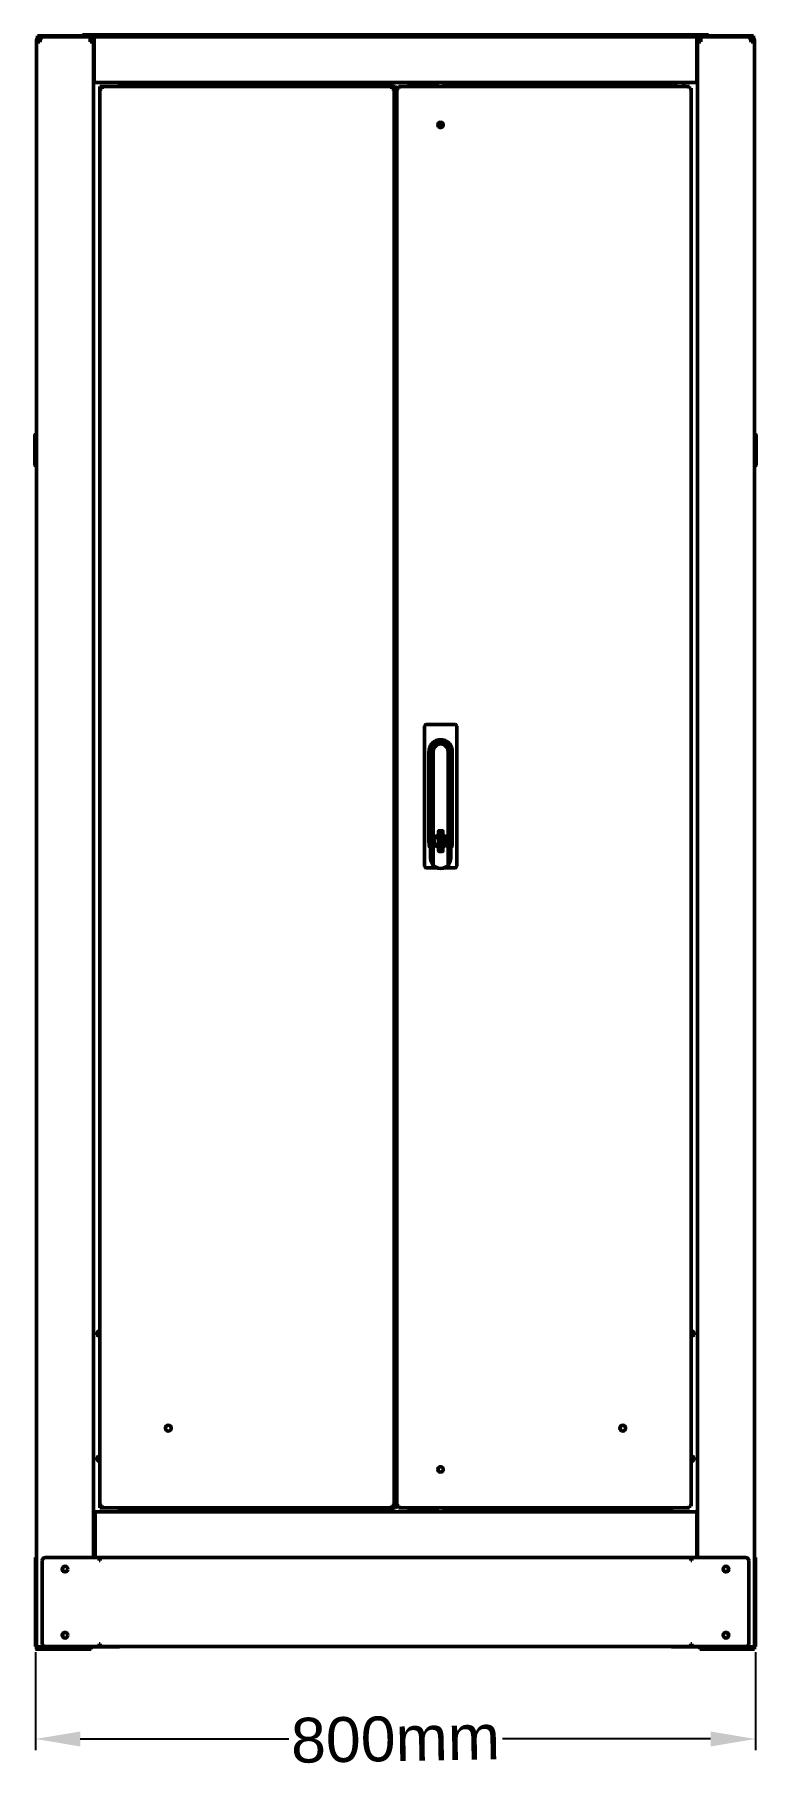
# Model space of a CAD drawing. Header units: millimetres. Extents: x 0 to 80, y -13 to 180.
import ezdxf

# ---------------------------------------------------------------- set-up
doc = ezdxf.new("R2010")
doc.units = ezdxf.units.MM
doc.layers.add('Visible (ANSI)', color=7, linetype='Continuous', lineweight=50)
doc.styles.get("Standard").update_dxf_attribs({"font": 'arial.ttf'})
doc.dimstyles.new('ISO-25', dxfattribs={"dimtxt": 2.5, "dimasz": 2.5, "dimexe": 1.25, "dimexo": 0.625, "dimtad": 1, "dimtxsty": 'Standard', "dimcen": 2.5, "dimadec": 0, "dimazin": 0, "dimtfac": 1, "dimtmove": 0, "dimatfit": 3, "dimfxl": 1, "dimarcsym": 0})

# ---------------------------------------------------------------- blocks, each defined once
blk = doc.blocks.new('*D24')
at = {"color": 0, "lineweight": -2, "transparency": 16777216}
for p, q in [((0, -0.33), (0, -11.25)), ((80.24, -0.33), (80.24, -11.25)), ((5, -10), (28.22, -10)), ((75.24, -10), (52.03, -10))]:
    blk.add_line(p, q, dxfattribs=at)
at = {"color": 0, "transparency": 16777216}
for points in [[(5, -9.17), (5, -10.84), (0, -10)], [(75.24, -9.17), (75.24, -10.84), (80.24, -10)]]:
    blk.add_solid(points, dxfattribs=at)
at = {"layer": 'Defpoints', "color": 0, "transparency": 16777216}
for p in [(0, 0.29), (80.24, 0.29), (80.24, -10)]:
    blk.add_point(p, dxfattribs=at)
at = {"color": 0, "transparency": 16777216, "insert": (40.12, -10), "char_height": 5, "attachment_point": 5, "rotation": 1}
blk.add_mtext('800mm', dxfattribs=at)

msp = doc.modelspace()

# ---------------------------------------------------------------- linework, layer by layer
msp.add_line((0, 0.292), (0, 0))
at = {"layer": 'Visible (ANSI)'}
for p, q in [((5.252, 180), (5.887, 180)), ((5.252, 180), (5.252, 179.878)), ((5.887, 180), (74.357, 180)), ((74.357, 180), (74.992, 180)), ((74.992, 179.878), (74.992, 180)), ((0.122, 179.389), (0.122, 179.222)), ((0.489, 179.222), (0.122, 179.222)), ((0.122, 179.222), (0.122, 0.267)), ((0.222, 179.878), (0.756, 179.878)), ((0.222, 179.878), (0.222, 179.756)), ((0.756, 179.756), (0.222, 179.756)), ((0.489, 179.222), (0.489, 179.431)), ((0.622, 179.756), (0.622, 179.755)), ((0.655, 179.672), (0.655, 179.756)), ((5.252, 179.878), (0.756, 179.878)), ((79.489, 179.756), (0.756, 179.756)), ((6.105, 179.756), (6.105, 179.222)), ((6.105, 179.438), (6.205, 179.438)), ((6.472, 179.222), (6.105, 179.222)), ((6.205, 179.489), (6.205, 179.756)), ((6.205, 179.489), (6.472, 179.489)), ((6.205, 179.489), (6.205, 179.222)), ((6.472, 179.222), (6.472, 179.489)), ((6.551, 179.489), (6.472, 179.489)), ((6.472, 10.213), (6.472, 179.222)), ((6.551, 179.389), (6.551, 179.756)), ((6.551, 175.042), (6.551, 179.389)), ((73.694, 179.389), (73.694, 179.756)), ((73.772, 179.489), (73.694, 179.489)), ((73.694, 179.389), (73.694, 175.042)), ((74.039, 179.489), (73.772, 179.489)), ((73.772, 179.222), (73.772, 179.489)), ((73.772, 179.222), (74.139, 179.222)), ((73.772, 10.213), (73.772, 179.222)), ((74.039, 179.489), (74.039, 179.222)), ((74.04, 179.489), (74.039, 179.489)), ((74.039, 179.438), (74.139, 179.438)), ((74.04, 179.756), (74.04, 179.489)), ((74.139, 179.756), (74.139, 179.222)), ((74.992, 179.878), (80.022, 179.878)), ((80.022, 179.756), (79.489, 179.756)), ((79.589, 179.672), (79.589, 179.756)), ((79.622, 179.755), (79.622, 179.756)), ((79.755, 179.222), (79.755, 179.431)), ((79.755, 179.222), (80.122, 179.222)), ((80.022, 179.756), (80.022, 179.878)), ((80.122, 179.222), (80.122, 179.389)), ((80.122, 179.222), (80.122, 0.267)), ((6.472, 174.942), (6.551, 174.942)), ((6.551, 174.676), (6.472, 174.676)), ((6.551, 175.042), (6.551, 174.676)), ((73.694, 174.676), (6.551, 174.676)), ((7.441, 174.227), (7.188, 174.227)), ((7.188, 174.075), (7.188, 174.227)), ((7.441, 174.227), (39.714, 174.227)), ((7.441, 174.227), (7.441, 173.975)), ((9.38, 174.227), (9.38, 174.676)), ((9.38, 174.316), (39.706, 174.316)), ((38.317, 174.676), (38.317, 174.523)), ((38.634, 174.523), (38.317, 174.523)), ((38.634, 174.523), (39.467, 174.523)), ((39.546, 174.523), (39.467, 174.523)), ((39.546, 174.676), (39.546, 174.523)), ((39.546, 174.523), (39.625, 174.523)), ((39.625, 174.523), (39.706, 174.523)), ((39.706, 174.676), (39.706, 174.371)), ((39.706, 174.227), (39.706, 174.371)), ((39.764, 174.227), (39.714, 174.227)), ((39.714, 173.975), (39.714, 174.227)), ((39.764, 174.075), (39.764, 174.227)), ((39.814, 174.227), (39.966, 174.227)), ((39.814, 173.975), (39.814, 174.227)), ((39.966, 174.227), (40.066, 174.227)), ((39.966, 173.975), (39.966, 174.227)), ((40.066, 174.227), (40.131, 174.227)), ((40.131, 174.227), (40.319, 174.04)), ((40.516, 174.227), (40.472, 174.227)), ((40.472, 174.075), (40.472, 174.227)), ((40.516, 174.227), (72.83, 174.227)), ((40.516, 174.227), (40.516, 173.996)), ((41.611, 174.371), (41.611, 174.676)), ((41.611, 174.523), (41.692, 174.523)), ((41.611, 174.371), (41.611, 174.227)), ((41.611, 174.316), (44.754, 174.316)), ((41.692, 174.523), (41.771, 174.523)), ((41.771, 174.676), (41.771, 174.523)), ((41.85, 174.523), (41.771, 174.523)), ((41.85, 174.523), (42.683, 174.523)), ((43, 174.523), (42.683, 174.523)), ((43, 174.523), (43, 174.676)), ((44.754, 174.227), (44.754, 174.676)), ((45.554, 174.227), (45.554, 174.676)), ((45.554, 174.316), (70.864, 174.316)), ((70.864, 174.227), (70.864, 174.676)), ((71.339, 174.227), (71.339, 174.676)), ((72.239, 174.227), (72.239, 174.676)), ((72.874, 174.227), (72.83, 174.227)), ((72.83, 173.996), (72.83, 174.227)), ((72.874, 174.075), (72.874, 174.227)), ((73.694, 175.042), (73.694, 174.676)), ((73.694, 174.942), (73.772, 174.942)), ((73.772, 174.676), (73.694, 174.676)), ((7.441, 174.075), (7.188, 174.075)), ((7.188, 174.025), (7.188, 173.975)), ((7.341, 174.025), (7.188, 174.025)), ((7.188, 16.019), (7.188, 173.975)), ((7.441, 173.975), (7.188, 173.975)), ((7.355, 174.025), (7.341, 174.025)), ((7.341, 173.975), (7.341, 174.025)), ((7.355, 174.025), (7.388, 173.992)), ((7.41, 174.041), (7.376, 174.075)), ((7.388, 174.041), (7.441, 174.041)), ((7.388, 173.975), (7.388, 174.041)), ((39.714, 174.075), (39.764, 174.075)), ((39.966, 173.975), (39.714, 173.975)), ((39.764, 174.075), (39.764, 173.975)), ((39.966, 173.975), (39.966, 16.019)), ((40.284, 174.04), (40.284, 173.996)), ((40.436, 174.04), (40.284, 174.04)), ((40.284, 15.999), (40.284, 173.996)), ((40.516, 173.996), (40.284, 173.996)), ((40.48, 173.996), (40.436, 174.04)), ((40.436, 173.996), (40.436, 174.04)), ((40.516, 174.031), (40.472, 174.075)), ((40.516, 174.075), (40.472, 174.075)), ((72.83, 174.031), (72.874, 174.075)), ((72.83, 174.075), (72.874, 174.075)), ((73.062, 173.996), (72.83, 173.996)), ((72.865, 173.996), (72.909, 174.04)), ((72.909, 174.04), (73.062, 174.04)), ((72.909, 173.996), (72.909, 174.04)), ((73.062, 173.996), (73.062, 174.04)), ((73.062, 173.996), (73.062, 15.999)), ((45.042, 170.037), (45.042, 170.037)), ((45.326, 170.078), (45.326, 170.078)), ((0.022, 135.456), (-0.078, 135.356)), ((0.122, 135.456), (0.022, 135.456)), ((-0.078, 135.356), (-0.078, 132.006)), ((0.122, 135.356), (0.022, 135.256)), ((0.022, 132.006), (0.022, 135.256)), ((80.222, 135.443), (80.122, 135.443)), ((80.222, 135.243), (80.122, 135.343)), ((80.322, 135.343), (80.222, 135.443)), ((80.222, 135.243), (80.222, 131.993)), ((80.322, 131.993), (80.322, 135.343)), ((-0.078, 132.006), (0.022, 131.906)), ((0.022, 132.006), (0.022, 131.906)), ((0.022, 131.906), (0.122, 131.906)), ((80.122, 131.893), (80.222, 131.893)), ((80.222, 131.893), (80.222, 131.993)), ((80.222, 131.893), (80.322, 131.993)), ((43.354, 87.306), (43.354, 102.906)), ((43.554, 103.106), (46.754, 103.106)), ((46.954, 102.906), (46.954, 87.306)), ((43.854, 89.906), (43.854, 100.106)), ((44.029, 88.182), (44.029, 99.915)), ((44.078, 100.106), (44.312, 100.106)), ((44.312, 100.106), (44.325, 100.106)), ((44.325, 87.497), (44.325, 100.106)), ((45.984, 87.497), (45.984, 100.106)), ((45.997, 100.106), (45.984, 100.106)), ((45.997, 100.106), (46.231, 100.106)), ((46.268, 100.261), (46.268, 99.951)), ((46.279, 99.915), (46.279, 88.182)), ((46.454, 100.106), (46.454, 89.906)), ((44.914, 90.519), (44.914, 91.206)), ((45.164, 91.256), (44.964, 91.256)), ((45.164, 90.528), (45.164, 91.256)), ((45.164, 91.256), (45.364, 91.256)), ((45.164, 91.256), (45.164, 90.528)), ((45.414, 91.206), (45.414, 90.519)), ((44.834, 89.433), (44.834, 89.441)), ((44.836, 89.437), (44.834, 89.433)), ((44.914, 90.519), (44.914, 89.692)), ((44.914, 89.006), (44.914, 89.692)), ((45.164, 90.528), (44.964, 90.528)), ((45.164, 89.683), (44.964, 89.683)), ((45.164, 90.528), (45.164, 89.683)), ((45.164, 90.528), (45.364, 90.528)), ((45.164, 89.683), (45.164, 90.528)), ((45.164, 88.956), (45.164, 89.683)), ((45.164, 89.683), (45.364, 89.683)), ((45.164, 89.683), (45.164, 88.956)), ((45.414, 89.692), (45.414, 90.519)), ((45.414, 89.692), (45.414, 89.006)), ((45.474, 89.433), (45.472, 89.437)), ((44.823, 87.106), (43.554, 87.106)), ((45.164, 88.956), (44.964, 88.956)), ((45.364, 88.956), (45.164, 88.956)), ((46.754, 87.106), (45.486, 87.106)), ((7.188, 35.512), (7.183, 35.512)), ((7.183, 34.877), (7.188, 34.877)), ((7.188, 21.562), (7.183, 21.562)), ((7.183, 20.927), (7.188, 20.927)), ((7.188, 16.019), (7.188, 15.969)), ((7.188, 16.019), (7.441, 16.019)), ((7.341, 15.969), (7.188, 15.969)), ((7.441, 15.919), (7.188, 15.919)), ((7.188, 15.919), (7.188, 15.767)), ((7.188, 15.767), (7.441, 15.767)), ((7.341, 16.019), (7.341, 15.969)), ((7.355, 15.969), (7.341, 15.969)), ((7.405, 16.019), (7.355, 15.969)), ((7.376, 15.919), (7.441, 15.984)), ((7.441, 16.019), (7.441, 15.767)), ((39.714, 15.767), (7.441, 15.767)), ((9.38, 15.319), (9.38, 15.767)), ((9.38, 15.517), (14.722, 15.517)), ((14.722, 15.517), (21.072, 15.517)), ((14.722, 15.319), (14.722, 15.517)), ((21.072, 15.517), (39.749, 15.517)), ((21.072, 15.517), (21.072, 15.319)), ((39.714, 16.019), (39.966, 16.019)), ((39.714, 15.767), (39.714, 16.019)), ((39.714, 15.919), (39.764, 15.919)), ((39.714, 15.767), (39.764, 15.767)), ((39.749, 15.624), (39.749, 15.767)), ((39.749, 15.624), (39.749, 15.319)), ((39.764, 15.919), (39.764, 16.019)), ((39.764, 15.919), (39.764, 15.767)), ((39.814, 16.019), (39.814, 15.767)), ((39.814, 15.767), (39.966, 15.767)), ((39.966, 15.767), (39.966, 16.019)), ((39.966, 15.767), (40.066, 15.767)), ((40.066, 15.767), (40.131, 15.767)), ((40.319, 15.955), (40.131, 15.767)), ((40.284, 15.999), (40.284, 15.955)), ((40.284, 15.999), (40.516, 15.999)), ((40.436, 15.955), (40.284, 15.955)), ((40.48, 15.999), (40.436, 15.955)), ((40.436, 15.999), (40.436, 15.955)), ((40.516, 15.963), (40.472, 15.919)), ((40.516, 15.919), (40.472, 15.919)), ((40.472, 15.919), (40.472, 15.767)), ((40.472, 15.767), (40.516, 15.767)), ((40.516, 15.999), (40.516, 15.767)), ((72.83, 15.767), (40.516, 15.767)), ((41.654, 15.767), (41.654, 15.624)), ((41.654, 15.319), (41.654, 15.624)), ((41.654, 15.517), (44.754, 15.517)), ((44.754, 15.767), (44.754, 15.319)), ((45.554, 15.767), (45.554, 15.319)), ((45.554, 15.517), (52.004, 15.517)), ((52.396, 15.517), (59.172, 15.517)), ((59.172, 15.517), (65.522, 15.517)), ((59.172, 15.319), (59.172, 15.517)), ((65.522, 15.517), (65.837, 15.517)), ((65.522, 15.517), (65.522, 15.319)), ((66.228, 15.517), (70.864, 15.517)), ((70.864, 15.319), (70.864, 15.767)), ((72.83, 15.999), (73.062, 15.999)), ((72.83, 15.767), (72.83, 15.999)), ((72.83, 15.963), (72.874, 15.919)), ((72.83, 15.919), (72.874, 15.919)), ((72.83, 15.767), (72.874, 15.767)), ((72.865, 15.999), (72.909, 15.955)), ((72.874, 15.919), (72.874, 15.767)), ((72.909, 15.999), (72.909, 15.955)), ((72.909, 15.955), (73.062, 15.955)), ((73.062, 15.955), (73.062, 15.999)), ((6.472, 15.319), (6.638, 15.319)), ((6.638, 15.052), (6.472, 15.052)), ((6.638, 15.319), (73.693, 15.319)), ((6.638, 14.952), (6.638, 15.319)), ((6.638, 10.605), (6.638, 14.952)), ((14.722, 15.395), (9.38, 15.395)), ((38.36, 15.395), (21.072, 15.395)), ((38.36, 15.471), (38.36, 15.319)), ((38.36, 15.471), (38.677, 15.471)), ((39.511, 15.471), (38.677, 15.471)), ((39.511, 15.471), (39.589, 15.471)), ((39.668, 15.471), (39.589, 15.471)), ((39.589, 15.319), (39.589, 15.471)), ((39.749, 15.471), (39.668, 15.471)), ((41.736, 15.471), (41.654, 15.471)), ((41.814, 15.471), (41.736, 15.471)), ((41.814, 15.471), (41.893, 15.471)), ((41.814, 15.319), (41.814, 15.471)), ((42.726, 15.471), (41.893, 15.471)), ((42.726, 15.471), (43.044, 15.471)), ((43.044, 15.319), (43.044, 15.471)), ((44.754, 15.395), (43.044, 15.395)), ((49.909, 15.395), (45.554, 15.395)), ((49.909, 15.453), (50.226, 15.453)), ((49.909, 15.453), (49.909, 15.319)), ((51.814, 15.453), (50.226, 15.453)), ((59.172, 15.395), (52.325, 15.395)), ((65.907, 15.395), (65.522, 15.395)), ((66.419, 15.453), (68.006, 15.453)), ((68.006, 15.453), (68.324, 15.453)), ((68.324, 15.319), (68.324, 15.453)), ((70.864, 15.395), (68.324, 15.395)), ((73.693, 15.319), (73.772, 15.319)), ((73.693, 14.952), (73.693, 15.319)), ((73.772, 15.052), (73.693, 15.052)), ((73.693, 14.952), (73.693, 10.605)), ((0, 9.896), (0, 10.213)), ((0.122, 10.213), (0, 10.213)), ((0, 9.896), (0, 0.61)), ((0.756, 0.61), (0.756, 9.896)), ((1.074, 10.213), (7.086, 10.213)), ((6.472, 10.505), (6.638, 10.505)), ((6.638, 10.239), (6.472, 10.239)), ((6.638, 10.605), (6.638, 10.239)), ((73.693, 10.239), (6.638, 10.239)), ((7.086, 9.909), (7.086, 10.213)), ((7.208, 9.909), (7.086, 9.909)), ((7.208, 10.213), (73.036, 10.213)), ((7.208, 10.213), (7.208, 9.97)), ((7.208, 9.97), (7.208, 9.909)), ((9.38, 10.213), (9.38, 10.239)), ((70.864, 10.213), (70.864, 10.239)), ((73.036, 9.97), (73.036, 10.213)), ((73.036, 9.909), (73.036, 9.97)), ((73.158, 9.909), (73.036, 9.909)), ((73.158, 10.213), (79.17, 10.213)), ((73.158, 10.213), (73.158, 9.909)), ((73.693, 10.605), (73.693, 10.239)), ((73.693, 10.505), (73.772, 10.505)), ((73.772, 10.239), (73.693, 10.239)), ((79.488, 9.896), (79.488, 0.61)), ((80.244, 10.213), (80.122, 10.213)), ((80.244, 10.213), (80.244, 9.896)), ((80.244, 0.61), (80.244, 9.896)), ((3.043, 9.134), (3.043, 8.752)), ((77.201, 9.135), (77.201, 8.752)), ((0, 0.292), (0, 0.61)), ((0, 0.292), (0.122, 0.292)), ((0.389, 0), (0, 0)), ((0.122, 0.267), (0.389, 0.267)), ((0.122, 0.267), (0.122, 0)), ((0.389, 0.267), (5.939, 0.267)), ((0.389, 0), (5.939, 0)), ((0.489, 0.267), (6.105, 0.267)), ((7.086, 0.292), (1.074, 0.292)), ((3.043, 1.753), (3.043, 1.371)), ((6.205, 0), (5.939, 0)), ((6.472, 0.267), (6.105, 0.267)), ((6.205, 0), (6.205, 0.267)), ((6.472, 0.267), (6.472, 0.292)), ((6.472, 0.267), (6.572, 0.267)), ((6.572, 0.267), (9.38, 0.267)), ((7.086, 0.292), (7.086, 0.597)), ((7.086, 0.597), (7.208, 0.597)), ((7.208, 0.597), (7.208, 0.536)), ((7.208, 0.536), (7.208, 0.292)), ((73.036, 0.292), (7.208, 0.292)), ((9.38, 0.267), (9.38, 0.292)), ((70.864, 0.267), (70.864, 0.292)), ((73.672, 0.267), (70.864, 0.267)), ((73.036, 0.536), (73.036, 0.597)), ((73.036, 0.597), (73.158, 0.597)), ((73.036, 0.292), (73.036, 0.536)), ((73.158, 0.597), (73.158, 0.292)), ((79.17, 0.292), (73.158, 0.292)), ((73.772, 0.267), (73.672, 0.267)), ((73.772, 0.267), (73.772, 0.292)), ((73.772, 0.267), (74.139, 0.267)), ((74.039, 0.267), (74.039, 0)), ((74.305, 0), (74.039, 0)), ((79.755, 0.267), (74.139, 0.267)), ((79.855, 0.267), (74.305, 0.267)), ((79.855, 0), (74.305, 0)), ((77.201, 1.753), (77.201, 1.371)), ((79.855, 0.267), (80.122, 0.267)), ((80.122, 0), (79.855, 0)), ((80.122, 0.292), (80.244, 0.292)), ((80.122, 0), (80.122, 0.267)), ((80.244, 0.61), (80.244, 0.292))]:
    msp.add_line(p, q, dxfattribs=at)
for centre, radius in [((45.143, 169.947), 0.3), ((14.808, 24.657), 0.325), ((65.442, 24.657), 0.325), ((45.143, 20.047), 0.3), ((3.296, 8.943), 0.318), ((76.948, 8.943), 0.318), ((3.296, 1.562), 0.318), ((76.948, 1.562), 0.318)]:
    msp.add_circle(centre, radius, dxfattribs=at)
for centre, radius, start, end in [((0.489, 179.389), 0.367, 90, 180), ((79.755, 179.389), 0.367, 0, 90), ((43.554, 102.906), 0.2, 90, 180), ((46.754, 102.906), 0.2, 0, 90), ((45.154, 100.106), 1.125, 7.91928, 187.99797), ((45.154, 100.106), 0.829, 0, 180), ((45.154, 100.106), 1.125, 352.00203, 352.08072), ((45.154, 90.106), 0.745, 108.79286, 251.20714), ((45.154, 90.106), 0.737, 108.99125, 251.00875), ((45.154, 90.106), 0.745, 290.42575, 69.57425), ((45.154, 90.106), 0.737, 290.6429, 69.3571), ((45.154, 90.106), 0.5, 301.33225, 58.66775), ((43.554, 87.306), 0.2, 180, 270), ((45.154, 88.181), 1.125, 179.92509, 213.63631), ((45.154, 88.181), 1.125, 213.63631, 326.36888), ((45.154, 88.181), 1.125, 326.36888, 0.07676), ((46.754, 87.306), 0.2, 270, 0), ((7.183, 35.194), 0.317, 90, 270), ((7.501, 35.113), 0.322, 166.08718, 193.91282), ((73.061, 35.194), 0.317, 270.19851, 89.80149), ((72.743, 35.113), 0.322, 351.63506, 8.36494), ((7.183, 21.245), 0.317, 90, 270), ((73.061, 21.245), 0.317, 270.19851, 89.80149), ((7.501, 21.162), 0.323, 165.63894, 194.36106), ((51.814, 15.771), 0.317, 270, 359.31243), ((51.814, 15.771), 0.635, 314.60213, 359.65622), ((66.419, 15.771), 0.635, 180.34378, 225.39787), ((66.419, 15.771), 0.317, 180.68757, 270), ((1.074, 9.896), 0.318, 90, 180), ((79.17, 9.896), 0.318, 0, 90), ((1.074, 0.61), 0.318, 180, 270), ((79.17, 0.61), 0.318, 270, 0)]:
    msp.add_arc(centre, radius, start, end, dxfattribs=at)
for points, knots in [([(0.122, 179.222), (0.122, 179.38), (0.196, 179.537), (0.319, 179.636), (0.413, 179.713), (0.534, 179.756), (0.655, 179.756)], [0, 0, 0, 0, 0.888793, 0.888793, 0.888793, 1.5707963, 1.5707963, 1.5707963, 1.5707963]), ([(0.389, 179.222), (0.389, 179.316), (0.442, 179.408), (0.524, 179.455), (0.539, 179.463), (0.555, 179.47), (0.571, 179.475)], [0, 0, 0, 0, 1.056959, 1.056959, 1.056959, 1.2479407, 1.2479407, 1.2479407, 1.2479407]), ([(0.75, 179.756), (0.7, 179.756), (0.651, 179.681), (0.602, 179.559), (0.564, 179.464), (0.526, 179.344), (0.489, 179.222)], [0, 0, 0, 0, 0.888793, 0.888793, 0.888793, 1.5707963, 1.5707963, 1.5707963, 1.5707963]), ([(79.494, 179.756), (79.543, 179.756), (79.593, 179.681), (79.642, 179.559), (79.68, 179.464), (79.717, 179.344), (79.755, 179.222)], [0, 0, 0, 0, 0.888793, 0.888793, 0.888793, 1.5707963, 1.5707963, 1.5707963, 1.5707963]), ([(80.122, 179.222), (80.122, 179.38), (80.047, 179.537), (79.925, 179.636), (79.831, 179.713), (79.71, 179.756), (79.589, 179.756)], [0, 0, 0, 0, 0.888793, 0.888793, 0.888793, 1.5707963, 1.5707963, 1.5707963, 1.5707963]), ([(79.855, 179.222), (79.855, 179.316), (79.801, 179.408), (79.72, 179.455), (79.705, 179.463), (79.689, 179.47), (79.673, 179.475)], [0, 0, 0, 0, 1.056959, 1.056959, 1.056959, 1.2479407, 1.2479407, 1.2479407, 1.2479407]), ([(44.925, 170.154), (44.927, 170.151), (44.928, 170.148), (44.937, 170.132), (44.944, 170.12), (44.963, 170.096), (44.975, 170.084), (44.993, 170.068), (45, 170.063), (45.02, 170.048), (45.035, 170.04), (45.065, 170.027), (45.081, 170.021), (45.113, 170.014), (45.13, 170.012), (45.163, 170.011), (45.179, 170.012), (45.212, 170.017), (45.228, 170.021), (45.259, 170.033), (45.274, 170.04), (45.302, 170.058), (45.316, 170.068), (45.34, 170.09), (45.351, 170.103), (45.366, 170.123), (45.37, 170.131), (45.375, 170.138)], [-0.6757964, -0.6757964, -0.6757964, -0.6757964, -0.66573369, -0.66573369, -0.62345373, -0.62345373, -0.57364588, -0.57364588, -0.54873317, -0.54873317, -0.4988461, -0.4988461, -0.44904633, -0.44904633, -0.39916755, -0.39916755, -0.34930554, -0.34930554, -0.29946217, -0.29946217, -0.2495802, -0.2495802, -0.19978317, -0.19978317, -0.14991419, -0.14991419, -0.12368447, -0.12368447, -0.12368447, -0.12368447]), ([(0.122, 135.358), (0.122, 135.358), (0.122, 135.358), (0.122, 135.358), (0.122, 135.358), (0.122, 135.359), (0.122, 135.359), (0.122, 135.359), (0.122, 135.359), (0.122, 135.359), (0.122, 135.359), (0.122, 135.359), (0.122, 135.359), (0.122, 135.359), (0.122, 135.359), (0.121, 135.359), (0.121, 135.359), (0.12, 135.36), (0.118, 135.361), (0.116, 135.363), (0.114, 135.364), (0.112, 135.366), (0.111, 135.366), (0.111, 135.367), (0.11, 135.367), (0.11, 135.367), (0.11, 135.368), (0.109, 135.368), (0.109, 135.368), (0.109, 135.368), (0.109, 135.368), (0.109, 135.369), (0.108, 135.369), (0.108, 135.37), (0.107, 135.37), (0.106, 135.372), (0.105, 135.373), (0.103, 135.374), (0.103, 135.375), (0.101, 135.376), (0.101, 135.377), (0.099, 135.378), (0.098, 135.379), (0.095, 135.382), (0.093, 135.384), (0.088, 135.389), (0.085, 135.392), (0.072, 135.406), (0.059, 135.419), (0.044, 135.434), (0.04, 135.437), (0.036, 135.442), (0.034, 135.444), (0.031, 135.447), (0.029, 135.448), (0.027, 135.45), (0.027, 135.451), (0.026, 135.452), (0.025, 135.452), (0.025, 135.453), (0.024, 135.453), (0.024, 135.454), (0.024, 135.454), (0.023, 135.454), (0.023, 135.454), (0.023, 135.454), (0.023, 135.455), (0.023, 135.455), (0.023, 135.455), (0.022, 135.455), (0.022, 135.455), (0.022, 135.455), (0.022, 135.455), (0.022, 135.455), (0.022, 135.455), (0.022, 135.455), (0.022, 135.455), (0.022, 135.455), (0.022, 135.455), (0.022, 135.455), (0.022, 135.455), (0.022, 135.456), (0.022, 135.456), (0.022, 135.456)], [0.00000107, 0.00000107, 0.00000107, 0.00000107, 0.000080415, 0.000080415, 0.000109153, 0.000109153, 0.000132265, 0.000132265, 0.000156269, 0.000156269, 0.000183359, 0.000183359, 0.000221767, 0.000221767, 0.000348879, 0.000348879, 0.001707612, 0.001707612, 0.005455077, 0.005455077, 0.008954685, 0.008954685, 0.010062052, 0.010062052, 0.010843785, 0.010843785, 0.01129091, 0.01129091, 0.011591555, 0.011591555, 0.01188378, 0.01188378, 0.012305449, 0.012305449, 0.013657327, 0.013657327, 0.016074378, 0.016074378, 0.017599504, 0.017599504, 0.018874218, 0.018874218, 0.021638295, 0.021638295, 0.025973085, 0.025973085, 0.033815509, 0.033815509, 0.060032331, 0.060032331, 0.068323083, 0.068323083, 0.072916139, 0.072916139, 0.078355547, 0.078355547, 0.08057623, 0.08057623, 0.082913395, 0.082913395, 0.084955137, 0.084955137, 0.085864049, 0.085864049, 0.086768988, 0.086768988, 0.087632782, 0.087632782, 0.089381894, 0.089381894, 0.090415737, 0.090415737, 0.090783787, 0.090783787, 0.09104235, 0.09104235, 0.091308552, 0.091308552, 0.091713755, 0.091713755, 0.092465517, 0.092465517, 0.093133992, 0.093133992, 0.093133992, 0.093133992]), ([(-0.078, 135.356), (-0.076, 135.357), (-0.075, 135.359), (-0.073, 135.36), (-0.072, 135.362), (-0.07, 135.363), (-0.069, 135.364), (-0.068, 135.366), (-0.066, 135.367), (-0.065, 135.368), (-0.064, 135.37), (-0.062, 135.371), (-0.061, 135.372), (-0.06, 135.373), (-0.059, 135.375), (-0.058, 135.376), (-0.056, 135.377), (-0.055, 135.378), (-0.054, 135.379), (-0.053, 135.38), (-0.052, 135.381), (-0.051, 135.382), (-0.05, 135.383), (-0.049, 135.384), (-0.048, 135.385), (-0.047, 135.386), (-0.046, 135.387), (-0.046, 135.387), (-0.045, 135.388), (-0.044, 135.389), (-0.043, 135.39), (-0.042, 135.39), (-0.042, 135.391), (-0.041, 135.392), (-0.04, 135.393), (-0.04, 135.393), (-0.039, 135.394), (-0.038, 135.395), (-0.038, 135.395), (-0.037, 135.396), (-0.036, 135.396), (-0.036, 135.397), (-0.035, 135.397), (-0.035, 135.398), (-0.034, 135.398), (-0.034, 135.399), (-0.033, 135.399), (-0.033, 135.4), (-0.032, 135.4), (-0.032, 135.401), (-0.031, 135.401), (-0.031, 135.401), (-0.03, 135.402), (-0.03, 135.402), (-0.03, 135.402), (-0.029, 135.403), (-0.029, 135.403), (-0.029, 135.403), (-0.028, 135.403), (-0.028, 135.403), (-0.028, 135.403), (-0.028, 135.403), (-0.028, 135.403), (-0.027, 135.403), (-0.027, 135.403), (-0.027, 135.403), (-0.027, 135.403), (-0.027, 135.403), (-0.027, 135.403), (-0.027, 135.402), (-0.027, 135.402), (-0.027, 135.402), (-0.027, 135.402), (-0.027, 135.401), (-0.027, 135.401), (-0.027, 135.401), (-0.026, 135.401), (-0.026, 135.4), (-0.026, 135.4), (-0.026, 135.4), (-0.026, 135.4), (-0.026, 135.4), (-0.026, 135.4), (-0.026, 135.399), (-0.026, 135.399), (-0.026, 135.399), (-0.025, 135.399), (-0.025, 135.398), (-0.025, 135.398), (-0.025, 135.397), (-0.024, 135.397), (-0.024, 135.397), (-0.024, 135.396), (-0.023, 135.396), (-0.023, 135.395), (-0.022, 135.395), (-0.022, 135.394), (-0.022, 135.393), (-0.021, 135.393), (-0.021, 135.392), (-0.02, 135.391), (-0.02, 135.39), (-0.019, 135.39), (-0.018, 135.389), (-0.018, 135.388), (-0.017, 135.387), (-0.017, 135.386), (-0.017, 135.386), (-0.016, 135.386), (-0.016, 135.385), (-0.016, 135.384), (-0.015, 135.383), (-0.014, 135.382), (-0.014, 135.381), (-0.013, 135.379), (-0.012, 135.378), (-0.011, 135.377), (-0.01, 135.375), (-0.009, 135.373), (-0.008, 135.371), (-0.006, 135.369), (-0.005, 135.368), (-0.004, 135.365), (-0.003, 135.363), (-0.002, 135.362), (-0.002, 135.362), (-0.001, 135.361), (0, 135.359), (0.001, 135.357), (0.002, 135.356)], [0, 0, 0, 0, 0.025, 0.025, 0.025, 0.05, 0.05, 0.05, 0.075, 0.075, 0.075, 0.1, 0.1, 0.1, 0.125, 0.125, 0.125, 0.15, 0.15, 0.15, 0.175, 0.175, 0.175, 0.2, 0.2, 0.2, 0.225, 0.225, 0.225, 0.25, 0.25, 0.25, 0.275, 0.275, 0.275, 0.3, 0.3, 0.3, 0.325, 0.325, 0.325, 0.35, 0.35, 0.35, 0.375, 0.375, 0.375, 0.4, 0.4, 0.4, 0.425, 0.425, 0.425, 0.45, 0.45, 0.45, 0.475, 0.475, 0.475, 0.5, 0.5, 0.5, 0.525, 0.525, 0.525, 0.55, 0.55, 0.55, 0.575, 0.575, 0.575, 0.6, 0.6, 0.6, 0.625, 0.625, 0.625, 0.65, 0.65, 0.65, 0.6599634, 0.6599634, 0.6599634, 0.675, 0.675, 0.675, 0.7, 0.7, 0.7, 0.725, 0.725, 0.725, 0.75, 0.75, 0.75, 0.775, 0.775, 0.775, 0.8, 0.8, 0.8, 0.825, 0.825, 0.825, 0.85, 0.85, 0.85, 0.8588839, 0.8588839, 0.8588839, 0.875, 0.875, 0.875, 0.9, 0.9, 0.9, 0.925, 0.925, 0.925, 0.95, 0.95, 0.95, 0.975, 0.975, 0.975, 0.9821816, 0.9821816, 0.9821816, 1, 1, 1, 1]), ([(0.002, 135.356), (0.007, 135.347), (0.012, 135.335), (0.021, 135.293), (0.022, 135.269), (0.022, 135.256)], [0.000001, 0.000001, 0.000001, 0.000001, 0.033556523, 0.033556523, 0.083128437, 0.083128437, 0.083128437, 0.083128437]), ([(80.122, 135.349), (80.122, 135.349), (80.122, 135.349), (80.122, 135.349), (80.122, 135.349), (80.122, 135.349), (80.122, 135.349), (80.122, 135.35), (80.123, 135.35), (80.123, 135.35), (80.124, 135.351), (80.125, 135.352), (80.125, 135.352), (80.127, 135.353), (80.128, 135.354), (80.132, 135.356), (80.135, 135.358), (80.139, 135.361), (80.141, 135.362), (80.143, 135.365), (80.144, 135.365), (80.146, 135.367), (80.147, 135.368), (80.15, 135.37), (80.151, 135.372), (80.156, 135.377), (80.16, 135.381), (80.167, 135.389), (80.172, 135.393), (80.176, 135.397)], [-0.077065426, -0.077065426, -0.077065426, -0.077065426, -0.076874683, -0.076874683, -0.076674885, -0.076674885, -0.076316455, -0.076316455, -0.075698619, -0.075698619, -0.073257471, -0.073257471, -0.071211306, -0.071211306, -0.065764284, -0.065764284, -0.057278496, -0.057278496, -0.049878354, -0.049878354, -0.045886322, -0.045886322, -0.042098744, -0.042098744, -0.034389417, -0.034389417, -0.018320781, -0.018320781, -0.000001, -0.000001, -0.000001, -0.000001]), ([(80.222, 135.443), (80.222, 135.443), (80.222, 135.443), (80.221, 135.442), (80.221, 135.442), (80.22, 135.441), (80.219, 135.44), (80.217, 135.438), (80.214, 135.435), (80.205, 135.426), (80.2, 135.421), (80.191, 135.412), (80.188, 135.409), (80.182, 135.403), (80.179, 135.4), (80.176, 135.397)], [0.000001, 0.000001, 0.000001, 0.000001, 0.009471962, 0.009471962, 0.017897043, 0.017897043, 0.023673553, 0.023673553, 0.042172331, 0.042172331, 0.060122879, 0.060122879, 0.069047388, 0.069047388, 0.077912845, 0.077912845, 0.077912845, 0.077912845]), ([(80.222, 135.243), (80.223, 135.265), (80.223, 135.283), (80.229, 135.311), (80.232, 135.32), (80.237, 135.333), (80.239, 135.338), (80.242, 135.343)], [0.000001, 0.000001, 0.000001, 0.000001, 0.06756899, 0.06756899, 0.09577824, 0.09577824, 0.11574714, 0.11574714, 0.11574714, 0.11574714]), ([(80.242, 135.343), (80.243, 135.345), (80.244, 135.346), (80.245, 135.348), (80.246, 135.35), (80.247, 135.351), (80.248, 135.353), (80.249, 135.354), (80.25, 135.356), (80.251, 135.357), (80.252, 135.359), (80.252, 135.36), (80.253, 135.362), (80.254, 135.363), (80.254, 135.364), (80.255, 135.364), (80.255, 135.365), (80.255, 135.365), (80.256, 135.366), (80.256, 135.367), (80.257, 135.368), (80.258, 135.369), (80.258, 135.37), (80.259, 135.37), (80.259, 135.371), (80.259, 135.372), (80.26, 135.372), (80.26, 135.372), (80.261, 135.374), (80.261, 135.375), (80.262, 135.375), (80.262, 135.376), (80.262, 135.376), (80.263, 135.377), (80.263, 135.377), (80.263, 135.378), (80.264, 135.378), (80.264, 135.379), (80.265, 135.38), (80.265, 135.38), (80.265, 135.381), (80.266, 135.381), (80.266, 135.381), (80.266, 135.382), (80.266, 135.382), (80.266, 135.382), (80.267, 135.383), (80.267, 135.383), (80.267, 135.384), (80.268, 135.384), (80.268, 135.385), (80.268, 135.385), (80.268, 135.385), (80.269, 135.386), (80.269, 135.386), (80.269, 135.386), (80.269, 135.386), (80.27, 135.387), (80.27, 135.387), (80.27, 135.387), (80.27, 135.387), (80.27, 135.388), (80.27, 135.388), (80.27, 135.388), (80.271, 135.388), (80.271, 135.388), (80.271, 135.388), (80.271, 135.388), (80.271, 135.389), (80.271, 135.389), (80.271, 135.389), (80.271, 135.389), (80.272, 135.389), (80.272, 135.389), (80.272, 135.389), (80.272, 135.389), (80.272, 135.389), (80.272, 135.389), (80.272, 135.389), (80.272, 135.39), (80.272, 135.39), (80.272, 135.39), (80.272, 135.39), (80.272, 135.39), (80.272, 135.39), (80.272, 135.39), (80.272, 135.39), (80.272, 135.39), (80.272, 135.39), (80.272, 135.39), (80.272, 135.39), (80.272, 135.39), (80.272, 135.39), (80.272, 135.39), (80.272, 135.391), (80.272, 135.391), (80.272, 135.391), (80.272, 135.391), (80.272, 135.391), (80.272, 135.391), (80.272, 135.391), (80.272, 135.391), (80.272, 135.391), (80.272, 135.391), (80.272, 135.391), (80.272, 135.391), (80.272, 135.391), (80.272, 135.391), (80.272, 135.391), (80.272, 135.391), (80.272, 135.391), (80.272, 135.391), (80.272, 135.391), (80.272, 135.391), (80.272, 135.391), (80.272, 135.391), (80.272, 135.391), (80.272, 135.391), (80.272, 135.391), (80.272, 135.391), (80.272, 135.391), (80.272, 135.391), (80.272, 135.391), (80.272, 135.391), (80.272, 135.391), (80.272, 135.391), (80.273, 135.391), (80.273, 135.391), (80.273, 135.391), (80.273, 135.391), (80.273, 135.391), (80.273, 135.391), (80.273, 135.391), (80.273, 135.391), (80.273, 135.391), (80.273, 135.391), (80.273, 135.391), (80.273, 135.391), (80.274, 135.39), (80.274, 135.39), (80.274, 135.39), (80.274, 135.39), (80.274, 135.39), (80.274, 135.39), (80.274, 135.39), (80.275, 135.39), (80.275, 135.389), (80.275, 135.389), (80.275, 135.389), (80.275, 135.389), (80.275, 135.389), (80.275, 135.389), (80.276, 135.389), (80.276, 135.389), (80.276, 135.388), (80.276, 135.388), (80.276, 135.388), (80.276, 135.388), (80.277, 135.388), (80.277, 135.388), (80.277, 135.387), (80.277, 135.387), (80.277, 135.387), (80.278, 135.387), (80.278, 135.387), (80.278, 135.386), (80.278, 135.386), (80.278, 135.386), (80.279, 135.386), (80.279, 135.385), (80.279, 135.385), (80.28, 135.385), (80.28, 135.384), (80.28, 135.384), (80.281, 135.384), (80.281, 135.384), (80.281, 135.383), (80.282, 135.383), (80.282, 135.383), (80.282, 135.382), (80.283, 135.382), (80.283, 135.381), (80.283, 135.381), (80.284, 135.381), (80.284, 135.38), (80.285, 135.38), (80.285, 135.379), (80.286, 135.379), (80.286, 135.378), (80.287, 135.378), (80.287, 135.377), (80.288, 135.377), (80.288, 135.376), (80.289, 135.376), (80.289, 135.375), (80.29, 135.375), (80.29, 135.374), (80.291, 135.374), (80.292, 135.373), (80.292, 135.372), (80.293, 135.372), (80.294, 135.371), (80.294, 135.37), (80.295, 135.369), (80.296, 135.369), (80.297, 135.368), (80.297, 135.367), (80.298, 135.366), (80.299, 135.366), (80.3, 135.365), (80.301, 135.364), (80.302, 135.363), (80.303, 135.362), (80.304, 135.361), (80.305, 135.36), (80.306, 135.359), (80.307, 135.358), (80.308, 135.357), (80.309, 135.356), (80.31, 135.355), (80.311, 135.354), (80.312, 135.352), (80.314, 135.351), (80.315, 135.35), (80.316, 135.349), (80.318, 135.347), (80.319, 135.346), (80.32, 135.344), (80.322, 135.343)], [0, 0, 0, 0, 0.0138889, 0.0138889, 0.0138889, 0.0277778, 0.0277778, 0.0277778, 0.0416667, 0.0416667, 0.0416667, 0.0555556, 0.0555556, 0.0555556, 0.0650773, 0.0650773, 0.0650773, 0.0694444, 0.0694444, 0.0694444, 0.0833333, 0.0833333, 0.0833333, 0.0907272, 0.0907272, 0.0907272, 0.0972222, 0.0972222, 0.0972222, 0.1111111, 0.1111111, 0.1111111, 0.1170022, 0.1170022, 0.1170022, 0.125, 0.125, 0.125, 0.1388889, 0.1388889, 0.1388889, 0.1460416, 0.1460416, 0.1460416, 0.1527778, 0.1527778, 0.1527778, 0.1666667, 0.1666667, 0.1666667, 0.1805556, 0.1805556, 0.1805556, 0.1944444, 0.1944444, 0.1944444, 0.2083333, 0.2083333, 0.2083333, 0.2222222, 0.2222222, 0.2222222, 0.2361111, 0.2361111, 0.2361111, 0.25, 0.25, 0.25, 0.2638889, 0.2638889, 0.2638889, 0.2777778, 0.2777778, 0.2777778, 0.2916667, 0.2916667, 0.2916667, 0.3055556, 0.3055556, 0.3055556, 0.3194444, 0.3194444, 0.3194444, 0.3333333, 0.3333333, 0.3333333, 0.3472222, 0.3472222, 0.3472222, 0.3611111, 0.3611111, 0.3611111, 0.375, 0.375, 0.375, 0.3888889, 0.3888889, 0.3888889, 0.4027778, 0.4027778, 0.4027778, 0.4166667, 0.4166667, 0.4166667, 0.4305556, 0.4305556, 0.4305556, 0.4444444, 0.4444444, 0.4444444, 0.4583333, 0.4583333, 0.4583333, 0.4722222, 0.4722222, 0.4722222, 0.4861111, 0.4861111, 0.4861111, 0.5, 0.5, 0.5, 0.5138889, 0.5138889, 0.5138889, 0.5277778, 0.5277778, 0.5277778, 0.5416667, 0.5416667, 0.5416667, 0.5555556, 0.5555556, 0.5555556, 0.5694444, 0.5694444, 0.5694444, 0.5833333, 0.5833333, 0.5833333, 0.5972222, 0.5972222, 0.5972222, 0.6111111, 0.6111111, 0.6111111, 0.625, 0.625, 0.625, 0.6388889, 0.6388889, 0.6388889, 0.6527778, 0.6527778, 0.6527778, 0.6666667, 0.6666667, 0.6666667, 0.6805556, 0.6805556, 0.6805556, 0.6944444, 0.6944444, 0.6944444, 0.7083333, 0.7083333, 0.7083333, 0.7222222, 0.7222222, 0.7222222, 0.7361111, 0.7361111, 0.7361111, 0.75, 0.75, 0.75, 0.7638889, 0.7638889, 0.7638889, 0.7777778, 0.7777778, 0.7777778, 0.7916667, 0.7916667, 0.7916667, 0.8055556, 0.8055556, 0.8055556, 0.8194444, 0.8194444, 0.8194444, 0.8333333, 0.8333333, 0.8333333, 0.8472222, 0.8472222, 0.8472222, 0.8611111, 0.8611111, 0.8611111, 0.875, 0.875, 0.875, 0.8888889, 0.8888889, 0.8888889, 0.9027778, 0.9027778, 0.9027778, 0.9166667, 0.9166667, 0.9166667, 0.9305556, 0.9305556, 0.9305556, 0.9444444, 0.9444444, 0.9444444, 0.9583333, 0.9583333, 0.9583333, 0.9722222, 0.9722222, 0.9722222, 0.9861111, 0.9861111, 0.9861111, 1, 1, 1, 1]), ([(44.514, 101.237), (44.458, 101.205), (44.383, 101.157), (44.304, 101.089), (44.264, 101.054), (44.223, 101.015), (44.184, 100.971), (44.145, 100.927), (44.107, 100.878), (44.071, 100.825), (44.036, 100.772), (44.004, 100.715), (43.976, 100.656), (43.949, 100.596), (43.925, 100.535), (43.907, 100.472), (43.889, 100.41), (43.875, 100.347), (43.867, 100.285), (43.858, 100.223), (43.854, 100.163), (43.854, 100.106)], [0, 0, 0, 0, 0.25, 0.25, 0.25, 0.375, 0.375, 0.375, 0.5, 0.5, 0.5, 0.625, 0.625, 0.625, 0.75, 0.75, 0.75, 0.875, 0.875, 0.875, 1, 1, 1, 1]), ([(45.795, 101.237), (45.707, 101.286), (45.629, 101.318), (45.561, 101.34), (45.493, 101.363), (45.436, 101.376), (45.386, 101.385), (45.337, 101.394), (45.295, 101.398), (45.258, 101.401), (45.221, 101.404), (45.187, 101.406), (45.154, 101.406), (45.121, 101.406), (45.088, 101.404), (45.05, 101.401), (45.013, 101.398), (44.971, 101.394), (44.922, 101.385), (44.872, 101.376), (44.815, 101.363), (44.747, 101.34), (44.679, 101.318), (44.601, 101.286), (44.514, 101.237)], [0, 0, 0, 0, 0.125, 0.125, 0.125, 0.25, 0.25, 0.25, 0.375, 0.375, 0.375, 0.5, 0.5, 0.5, 0.625, 0.625, 0.625, 0.75, 0.75, 0.75, 0.875, 0.875, 0.875, 1, 1, 1, 1]), ([(46.454, 100.106), (46.454, 100.163), (46.45, 100.223), (46.442, 100.285), (46.433, 100.347), (46.42, 100.41), (46.401, 100.472), (46.383, 100.535), (46.36, 100.596), (46.332, 100.656), (46.304, 100.715), (46.272, 100.772), (46.237, 100.825), (46.202, 100.878), (46.164, 100.927), (46.124, 100.971), (46.085, 101.015), (46.044, 101.054), (46.005, 101.089), (45.925, 101.157), (45.85, 101.205), (45.795, 101.237)], [0, 0, 0, 0, 0.125, 0.125, 0.125, 0.25, 0.25, 0.25, 0.375, 0.375, 0.375, 0.5, 0.5, 0.5, 0.625, 0.625, 0.625, 0.75, 0.75, 0.75, 1, 1, 1, 1]), ([(44.029, 99.915), (44.083, 99.943), (44.135, 99.974), (44.224, 100.034), (44.269, 100.068), (44.312, 100.106)], [1.4253191, 1.4253191, 1.4253191, 1.4253191, 1.6047182, 1.6047182, 1.76952508, 1.76952508, 1.76952508, 1.76952508]), ([(44.029, 99.915), (44.038, 99.94), (44.046, 99.969), (44.062, 100.028), (44.07, 100.065), (44.078, 100.106)], [-2.60882551, -2.60882551, -2.60882551, -2.60882551, -2.45337208, -2.45337208, -2.28895773, -2.28895773, -2.28895773, -2.28895773]), ([(45.997, 100.106), (46.039, 100.068), (46.085, 100.034), (46.173, 99.974), (46.225, 99.943), (46.279, 99.915)], [-1.76939513, -1.76939513, -1.76939513, -1.76939513, -1.60458713, -1.60458713, -1.42518212, -1.42518212, -1.42518212, -1.42518212]), ([(46.231, 100.106), (46.238, 100.065), (46.247, 100.028), (46.262, 99.969), (46.271, 99.94), (46.279, 99.915)], [2.28895773, 2.28895773, 2.28895773, 2.28895773, 2.45337208, 2.45337208, 2.608895, 2.608895, 2.608895, 2.608895]), ([(44.964, 91.256), (44.959, 91.256), (44.954, 91.255), (44.949, 91.253), (44.944, 91.251), (44.939, 91.249), (44.935, 91.246), (44.93, 91.243), (44.927, 91.239), (44.924, 91.235), (44.921, 91.23), (44.918, 91.226), (44.917, 91.221), (44.915, 91.216), (44.914, 91.211), (44.914, 91.206)], [0, 0, 0, 0, 0.2, 0.2, 0.2, 0.4, 0.4, 0.4, 0.6, 0.6, 0.6, 0.8, 0.8, 0.8, 1, 1, 1, 1]), ([(45.364, 91.256), (45.37, 91.256), (45.375, 91.255), (45.38, 91.253), (45.385, 91.251), (45.39, 91.249), (45.394, 91.246), (45.398, 91.243), (45.402, 91.239), (45.405, 91.235), (45.408, 91.23), (45.41, 91.226), (45.412, 91.221), (45.413, 91.216), (45.414, 91.211), (45.414, 91.206)], [0, 0, 0, 0, 0.2, 0.2, 0.2, 0.4, 0.4, 0.4, 0.6, 0.6, 0.6, 0.8, 0.8, 0.8, 0.99999005, 0.99999005, 0.99999005, 0.99999005]), ([(43.854, 89.906), (43.854, 89.848), (43.858, 89.786), (43.867, 89.724), (43.876, 89.661), (43.89, 89.597), (43.908, 89.534), (43.927, 89.471), (43.951, 89.408), (43.98, 89.348), (43.995, 89.316), (44.012, 89.285), (44.029, 89.254)], [0, 0, 0, 0, 0.125, 0.125, 0.125, 0.25, 0.25, 0.25, 0.375, 0.375, 0.375, 0.44171238, 0.44171238, 0.44171238, 0.44171238]), ([(44.964, 90.528), (44.959, 90.528), (44.954, 90.527), (44.949, 90.527), (44.944, 90.527), (44.939, 90.526), (44.935, 90.526), (44.93, 90.525), (44.927, 90.525), (44.924, 90.524), (44.921, 90.523), (44.918, 90.522), (44.917, 90.521), (44.915, 90.52), (44.914, 90.52), (44.914, 90.519)], [0, 0, 0, 0, 0.2, 0.2, 0.2, 0.4, 0.4, 0.4, 0.6, 0.6, 0.6, 0.8, 0.8, 0.8, 1, 1, 1, 1]), ([(44.964, 89.683), (44.959, 89.683), (44.954, 89.684), (44.949, 89.684), (44.944, 89.684), (44.939, 89.685), (44.935, 89.685), (44.93, 89.686), (44.927, 89.686), (44.924, 89.687), (44.921, 89.688), (44.918, 89.689), (44.917, 89.69), (44.915, 89.691), (44.914, 89.692), (44.914, 89.692)], [0, 0, 0, 0, 0.2, 0.2, 0.2, 0.4, 0.4, 0.4, 0.6, 0.6, 0.6, 0.8, 0.8, 0.8, 1, 1, 1, 1]), ([(45.364, 90.528), (45.371, 90.528), (45.377, 90.527), (45.389, 90.526), (45.394, 90.526), (45.404, 90.524), (45.407, 90.523), (45.411, 90.522), (45.412, 90.521), (45.414, 90.52), (45.414, 90.519), (45.414, 90.519), (45.414, 90.519), (45.414, 90.519)], [0.079073768, 0.079073768, 0.079073768, 0.079073768, 0.098334679, 0.098334679, 0.11775044, 0.11775044, 0.137480311, 0.137480311, 0.147806776, 0.147806776, 0.158147536, 0.158147536, 0.158470952, 0.158470952, 0.158470952, 0.158470952]), ([(45.364, 89.683), (45.371, 89.683), (45.377, 89.684), (45.389, 89.685), (45.394, 89.685), (45.404, 89.687), (45.407, 89.688), (45.411, 89.689), (45.412, 89.69), (45.414, 89.691), (45.414, 89.692), (45.414, 89.692), (45.414, 89.692), (45.414, 89.692)], [-0.079073768, -0.079073768, -0.079073768, -0.079073768, -0.059812857, -0.059812857, -0.040397096, -0.040397096, -0.020667225, -0.020667225, -0.01034076, -0.01034076, 0, 0, 0.000323416, 0.000323416, 0.000323416, 0.000323416]), ([(46.279, 89.254), (46.297, 89.285), (46.313, 89.316), (46.329, 89.348), (46.357, 89.408), (46.381, 89.471), (46.4, 89.534), (46.419, 89.597), (46.433, 89.661), (46.441, 89.724), (46.45, 89.786), (46.454, 89.848), (46.454, 89.906)], [0.55830259, 0.55830259, 0.55830259, 0.55830259, 0.625, 0.625, 0.625, 0.75, 0.75, 0.75, 0.875, 0.875, 0.875, 1, 1, 1, 1]), ([(44.218, 87.557), (44.227, 87.543), (44.239, 87.527), (44.265, 87.499), (44.278, 87.487), (44.298, 87.477), (44.304, 87.475), (44.31, 87.475), (44.312, 87.475), (44.315, 87.476), (44.316, 87.476), (44.318, 87.478), (44.319, 87.479), (44.321, 87.481), (44.322, 87.482), (44.324, 87.487), (44.325, 87.492), (44.325, 87.497)], [0, 0, 0, 0, 0.05504182, 0.05504182, 0.11008364, 0.11008364, 0.12672666, 0.12672666, 0.13174336, 0.13174336, 0.13580824, 0.13580824, 0.13970382, 0.13970382, 0.14398066, 0.14398066, 0.15706419, 0.15706419, 0.15706419, 0.15706419]), ([(44.964, 88.956), (44.959, 88.956), (44.954, 88.956), (44.949, 88.958), (44.944, 88.96), (44.939, 88.962), (44.935, 88.965), (44.93, 88.968), (44.927, 88.972), (44.924, 88.976), (44.921, 88.981), (44.918, 88.985), (44.917, 88.99), (44.915, 88.995), (44.914, 89), (44.914, 89.006)], [0, 0, 0, 0, 0.2, 0.2, 0.2, 0.4, 0.4, 0.4, 0.6, 0.6, 0.6, 0.8, 0.8, 0.8, 1, 1, 1, 1]), ([(45.364, 88.956), (45.37, 88.956), (45.375, 88.956), (45.38, 88.958), (45.385, 88.96), (45.39, 88.962), (45.394, 88.965), (45.398, 88.968), (45.402, 88.972), (45.405, 88.976), (45.408, 88.981), (45.41, 88.985), (45.412, 88.99), (45.413, 88.995), (45.414, 89), (45.414, 89.006)], [0, 0, 0, 0, 0.2, 0.2, 0.2, 0.4, 0.4, 0.4, 0.6, 0.6, 0.6, 0.8, 0.8, 0.8, 0.99999766, 0.99999766, 0.99999766, 0.99999766]), ([(45.984, 87.497), (45.984, 87.492), (45.984, 87.487), (45.987, 87.482), (45.987, 87.481), (45.989, 87.479), (45.99, 87.478), (45.992, 87.476), (45.994, 87.476), (45.996, 87.475), (45.998, 87.475), (46.005, 87.475), (46.01, 87.477), (46.03, 87.487), (46.044, 87.499), (46.069, 87.527), (46.081, 87.543), (46.091, 87.557)], [0.93233987, 0.93233987, 0.93233987, 0.93233987, 0.94542077, 0.94542077, 0.94969656, 0.94969656, 0.95359178, 0.95359178, 0.95765689, 0.95765689, 0.96267537, 0.96267537, 0.97933058, 0.97933058, 1.03440497, 1.03440497, 1.08947937, 1.08947937, 1.08947937, 1.08947937])]:
    msp.add_open_spline(points, degree=3, knots=knots, dxfattribs=at)

# ---------------------------------------------------------------- dimensions: what is measured, and where the dimension line sits
dim = msp.add_linear_dim(base=(80.244, -10.004), p1=(0, 0.292), p2=(80.244, 0.292), text='800mm', dimstyle='ISO-25', override={"dimtxt": 5, "dimasz": 5})
dim.commit()
dim.dimension.update_dxf_attribs({"geometry": '*D24', "text_midpoint": (40.122, -10.004), "text_rotation": 1})

doc.saveas('drawing.dxf')
